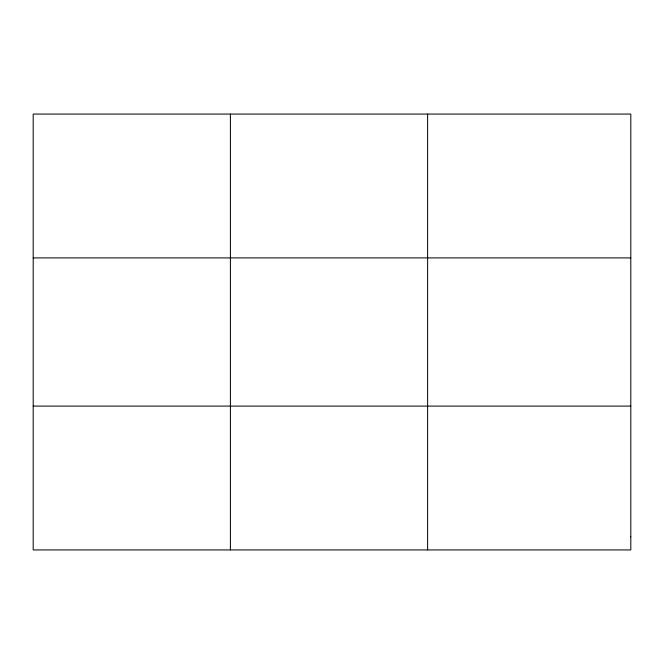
<?xml version="1.0" encoding="UTF-8"?>
<svg xmlns="http://www.w3.org/2000/svg" width="664" height="664" viewBox="0 0 664 664"><rect width="100%" height="100%" fill="white"/><g stroke="black" fill="none" stroke-linecap="round" stroke-linejoin="round"><path stroke-width="1" d="M230.408 549.925L230.408 114.075M427.616 549.925L427.616 114.075M33.2 257.906L630.8 257.906M33.2 406.094L630.8 406.094M630.8 536.852L630.8 549.925L33.2 549.925L33.2 114.075L630.8 114.075L630.8 536.852"/></g></svg>
